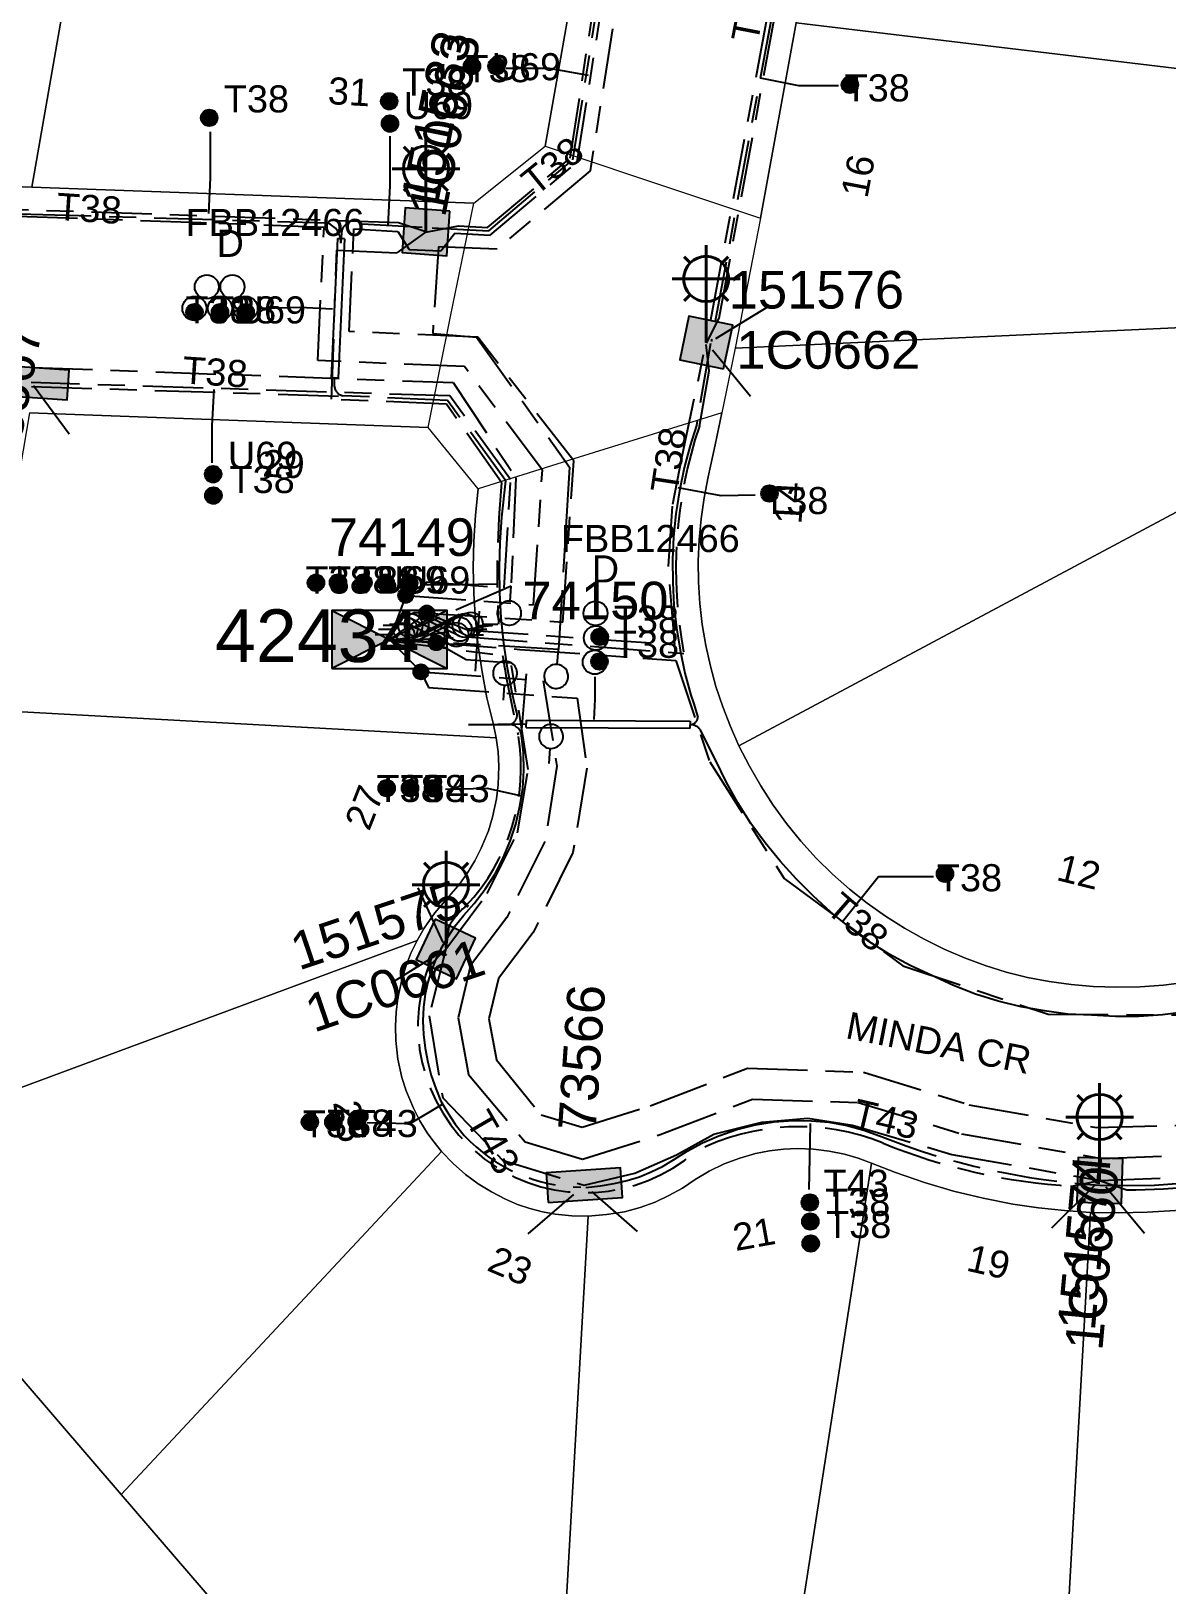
# Model space of a CAD drawing. Header units: metres. Extents: x 300268 to 302887, y 6172399 to 6173904.
# Drawn here: x 301274.1 to 301349.6, y 6173364.4 to 6173467.6 of the extents above; entities that cross this region are included whole.
import ezdxf
from ezdxf.enums import TextEntityAlignment as Align

# ---------------------------------------------------------------- set-up
doc = ezdxf.new("R2010")
doc.units = ezdxf.units.M
doc.linetypes.add('Cable Exist UG', pattern=[8.2, 4, -1.2, 1.8, -1.2])
doc.layers.get('0').update_dxf_attribs({"color": 6})
doc.layers.add('Cadastre Land Parcels_SP_EXT', color=9, linetype='Continuous', lineweight=5)
doc.layers.add('Cadastre Roads_SP_EXT', color=9, linetype='Continuous', lineweight=5)
for name, color, linetype in [('Duct_SP_EXT', 7, 'Continuous'), ('Equip_HV_EXT', 7, 'Continuous'), ('Equip_LV_EXT', 7, 'Continuous'), ('Equip_SP_SL_EXT', 7, 'Continuous'), ('Mains_HV_EXT', 7, 'Continuous'), ('Mains_LV_EXT', 7, 'Continuous'), ('Mains_SL_EXT', 7, 'Continuous'), ('Sub_SP_EXT', 7, 'Continuous'), ('SupportsUG_SP_LV_EXT', 7, 'Continuous'), ('SupportsUG_SP_LV_SL_EXT', 7, 'Continuous'), ('Trench_SP_EXT', 7, 'Continuous')]:
    doc.layers.add(name, color=color, linetype=linetype)
doc.styles.add('COLUMN_LABEL', font='arial.ttf')
doc.styles.add('iecARIAL', font='arial.ttf', dxfattribs={"height": 2})
doc.styles.add('POLE_LABEL', font='arial.ttf')
doc.styles.get("Standard").update_dxf_attribs({"font": 'arial.ttf'})
doc.styles.add('SWITCH_LABEL', font='arial.ttf', dxfattribs={"height": 2.5})

# ---------------------------------------------------------------- blocks, each defined once
blk = doc.blocks.new('SUB_PADMOUNT_EXT')
for points in [[(0, 0), (-3.84, 1.92), (-3.84, -1.92)], [(0, 0), (3.84, 1.92), (3.84, -1.92)]]:
    blk.add_hatch(color=256).paths.add_polyline_path(points)
for p, q in [((3.84, 1.92), (-3.84, -1.92)), ((-3.84, 1.92), (3.84, -1.92))]:
    blk.add_line(p, q)
blk.add_lwpolyline([(-3.84, -1.92), (3.84, -1.92), (3.84, 1.92), (-3.84, 1.92)], close=True)
for tag, height, flags, p in [('ASSET_NUM', 3.5, 8, (2, 2)), ('STREET_CODE', 0.2, 9, (1.5, 0)), ('CONSTRUCTED_VOLTAGE', 0.2, 9, (1.5, -0.2)), ('OPERATING_VOLTAGE', 0.2, 9, (1.5, -0.6)), ('ORIENTATION', 0.2, 9, (1.5, -0.8)), ('OWNED_BY', 0.2, 9, (1.5, -1)), ('NO_PHASES', 0.2, 9, (1.5, -0.4)), ('OPERATED_BY', 0.2, 9, (1.5, -1.2)), ('SECONDARY_VOLTAGE', 0.2, 9, (1.5, -1.6)), ('STATE', 0.2, 9, (1.5, -1.8)), ('MAINTAINED_BY', 0.2, 9, (1.5, -1.4)), ('PARENT', 0.2, 9, (1.5, -2)), ('SUBSTATION_TYPE', 0.2, 9, (1.5, -2.2)), ('STREETNAME', 0.2, 9, (1.5, -3)), ('SUBURB', 0.2, 9, (1.5, -3.2)), ('USAGE', 0.2, 9, (1.5, -2.4)), ('LEGEND', 0.2, 9, (1.5, -2.6)), ('LOCATION', 0.2, 9, (1.5, -2.8)), ('Z', 0.2, 1, (1.5, -3.6)), ('NOTES', 0.2, 9, (1.5, -3.4))]:
    blk.add_attdef(tag, text='', height=height, dxfattribs=dict(flags=flags)).set_placement(p, align=Align.MIDDLE_LEFT)
blk = doc.blocks.new('COLUMN_EXT')
blk.add_hatch(color=256).paths.add_polyline_path([(-1.49, 1.48), (-1.49, -1.49), (1.48, -1.49), (1.48, 1.48)])
blk.add_lwpolyline([(-1.49, -1.49), (1.48, -1.49), (1.48, 1.48), (-1.49, 1.48)], close=True)
for tag, height, style, flags, p in [('ASSET_NUM', 2.5, 'COLUMN_LABEL', 8, (2, 2)), ('STRUCTURE_PLANT_NUMBER', 0.2, 'POLE_LABEL', 9, (1.81, 0.03)), ('STREET_CODE', 0.2, 'COLUMN_LABEL', 9, (1.81, -0.2))]:
    blk.add_attdef(tag, text='', height=height, dxfattribs=dict(style=style, flags=flags)).set_placement(p, align=Align.MIDDLE_LEFT)
at = {"flags": 9}
for tag, p in [('COLUMN_TYPE', (1.81, -0.4)), ('OWNED_BY', (1.81, -0.6)), ('STATE', (1.81, -0.8)), ('USAGE', (1.81, -1)), ('STREETNAME', (1.81, -1.6)), ('SUBURB', (1.81, -1.8)), ('LEGEND', (1.81, -1.2)), ('LOCATION', (1.81, -1.4)), ('NOTES', (1.81, -2))]:
    blk.add_attdef(tag, text='', height=0.2, dxfattribs=at).set_placement(p, align=Align.MIDDLE_LEFT)
at = {"flags": 1}
blk.add_attdef('Z', (1.81, -2.35), '', height=0.2, dxfattribs=at)
blk = doc.blocks.new('PILLAR_EXT')
blk.add_hatch(color=256).paths.add_polyline_path([(-2.475, 0.99), (-2.475, -0.99), (2.475, -0.99), (2.475, 0.99)])
blk.add_lwpolyline([(-2.475, -0.99), (2.475, -0.99), (2.475, 0.99), (-2.475, 0.99)], close=True)
at = {"style": 'iecARIAL', "flags": 8}
blk.add_attdef('ASSET_NUM', (1.5, 3.5), '', height=2.5, dxfattribs=at)
for tag, p, flags in [('OWNED_BY', (0, -0.2), 9), ('STATE', (0, -0.4), 9), ('SUPPORT_TYPE', (0, -0.6), 9), ('USAGE', (0, -0.8), 9), ('LEGEND', (0, -1), 9), ('LOCATION', (0, -1.2), 9), ('STREETNAME', (0, -1.8), 9), ('SUBURB', (0, -2), 1), ('NOTES', (0, -1.4), 9), ('PARENT', (0, -1.6), 9)]:
    blk.add_attdef(tag, p, '', height=0.2, dxfattribs=dict(flags=flags))
blk = doc.blocks.new('DUCT_EXT')
blk.add_circle((0, 0.8), 0.8)
at = {"flags": 1}
blk.add_attdef('Z', (0, 0), '', height=0.2, dxfattribs=at)
at = {"flags": 9}
for tag, p in [('DUCT_CODE', (0, 0)), ('XSECT_TYPE', (0, -0.2)), ('STATE', (0, -0.6)), ('FB_REFERENCE', (0, -0.4)), ('NOTES', (0, -0.8))]:
    blk.add_attdef(tag, text='', height=0.2, dxfattribs=at).set_placement(p, align=Align.MIDDLE_LEFT)
blk = doc.blocks.new('SL_LANTERN_EXT')
at = {"lineweight": 40}
for p, q in [((0, 1.97), (0, 6.47)), ((-1.46, 5.68), (-1.06, 5.28)), ((1.46, 5.68), (1.06, 5.28)), ((-2.25, 4.22), (2.25, 4.22)), ((-1.46, 2.76), (-1.06, 3.16)), ((1.46, 2.76), (1.06, 3.16)), ((0, 0), (0, 2.72))]:
    blk.add_line(p, q, dxfattribs=at)
blk.add_circle((0, 4.22), 1.5, dxfattribs=at)
at = {"style": 'iecARIAL', "flags": 8}
blk.add_attdef('ASSET_NUM', (1.5, 1.5), '', height=2.5, dxfattribs=at)
for tag, p, height, flags in [('CONSTRUCTED_VOLTAGE', (0.98, -0.65), 0.2, 9), ('CONTROL_TYPE', (0.98, -0.85), 0.2, 9), ('LANTERN_PURPOSE', (0.98, -1.05), 0.2, 9), ('LNUMBER', (2.18, -3.25), 2.5, 8), ('OPERATING_VOLTAGE', (0.98, -1.65), 0.2, 9), ('ORIENTATION', (0.98, -1.85), 0.2, 9), ('OWNED_BY', (0.98, -2.05), 0.2, 9), ('STATE', (0.98, -2.25), 0.2, 9), ('LANTERN_TYPE', (0.98, -1.25), 0.2, 9), ('NO_PHASES', (0.98, -1.45), 0.2, 9), ('USAGE', (0.98, -2.45), 0.2, 9), ('CEXIST', (0.98, -2.65), 0.2, 9), ('CNEW', (0.98, -2.85), 0.2, 9), ('CNUMBER', (0.98, -3.05), 0.2, 9), ('CREMOVE', (0.98, -3.25), 0.2, 9), ('CREPLACE', (0.98, -3.45), 0.2, 9), ('LKINGHEIGHT', (0.98, -3.65), 0.2, 9), ('LBRACKET', (0.98, -3.85), 0.2, 9), ('LBRACKETVOCAB', (0.98, -4.05), 0.2, 9), ('LCATEGORY', (0.98, -4.25), 0.2, 9), ('LCHARGE1', (0.98, -4.45), 0.2, 9), ('LCHARGE1PERCENT', (0.98, -4.65), 0.2, 9), ('LCHARGE2', (0.98, -4.85), 0.2, 9), ('LCHARGE2PERCENT', (0.98, -5.05), 0.2, 9), ('LCHARGE3', (0.98, -5.25), 0.2, 9), ('LCHARGE3PERCENT', (0.98, -5.45), 0.2, 9), ('LEXIST', (0.98, -5.65), 0.2, 9), ('LLAMP', (0.98, -5.85), 0.2, 9), ('LLAMPVOCAB', (0.98, -6.05), 0.2, 9), ('LMAST', (0.98, -6.25), 0.2, 9), ('LMASTVOCAB', (0.98, -6.45), 0.2, 9), ('LNEW', (0.98, -6.65), 0.2, 9), ('LANTNUMBER', (0.98, -6.85), 0.2, 9), ('LOUTREACH', (0.98, -7.25), 0.2, 9), ('LOUTREACHVOCAB', (0.98, -7.45), 0.2, 9), ('LRATECODE', (0.98, -7.65), 0.2, 9), ('LREMOVE', (0.98, -7.85), 0.2, 9), ('LREPLACE', (0.98, -8.05), 0.2, 9), ('LTYPE', (0.98, -8.25), 0.2, 9), ('LTYPEVOCAB', (0.98, -8.45), 0.2, 9), ('STREETNAME', (0.98, -9.25), 0.2, 9), ('SUBURB', (0.98, -9.45), 0.2, 1), ('LEGEND', (0.98, -8.65), 0.2, 9), ('LOCATION', (0.98, -8.85), 0.2, 9), ('NOTES', (0.98, -9.05), 0.2, 9)]:
    blk.add_attdef(tag, p, '', height=height, dxfattribs=dict(flags=flags))
blk = doc.blocks.new('LV_UG_DFUSE_CLOSED_EXT')
for points in [[(1, 0), (0, 0)], [(5.04, 0.73), (2.16, -0.72)], [(5.05, -0.71), (2.16, 0.72)], [(6.2, 0.01), (7.2, 0.01)]]:
    blk.add_lwpolyline(points)
for centre in [(1.8, 0), (5.4, 0.01)]:
    blk.add_circle(centre, 0.8)
at = {"flags": 9}
for tag, p in [('ACTUAL_STATUS', (0, 0)), ('CONSTRUCTED_VOLTAGE', (0, -0.2)), ('OPERATING_VOLTAGE', (0, -0.6)), ('ORIENTATION', (0, -0.8)), ('STATE', (0, -1)), ('NO_PHASES', (0, -0.4)), ('SWITCH_TYPE', (0, -1.2)), ('USAGE', (0, -1.4)), ('NOTES', (0, -1.6))]:
    blk.add_attdef(tag, text='', height=0.2, dxfattribs=at).set_placement(p, align=Align.MIDDLE_LEFT)
at = {"flags": 1}
blk.add_attdef('Z', (0, 0), '', height=0.2, dxfattribs=at)
blk = doc.blocks.new('SWG_HOLEC_SU_EXT')
blk.add_line((1.8, -2), (5.8, -2))
for points in [[(1, 0), (0, 0)], [(6.6, 0), (7.6, 0)]]:
    blk.add_lwpolyline(points)
for points in [[(1.8, -0.8, 1), (1.8, 0.8, 1)], [(5.8, -0.8, 1), (5.8, 0.8, 1)]]:
    blk.add_lwpolyline(points, format="xyb", close=True)
at = {"style": 'SWITCH_LABEL', "flags": 8}
blk.add_attdef('ASSET_NUM', text='', height=2.5, rotation=179.9544, dxfattribs=at).set_placement((-2.4, 0), align=Align.MIDDLE_LEFT)
at = {"flags": 1}
blk.add_attdef('Z', (0, 0), '', height=0.2, dxfattribs=at)
at = {"flags": 9}
for tag, p in [('ACTUAL_STATUS', (0, -0.4)), ('CONSTRUCTED_VOLTAGE', (0, -0.6)), ('OPERATING_VOLTAGE', (0, -1)), ('NO_PHASES', (0, -0.8)), ('ORIENTATION', (0, -1.2)), ('OWNED_BY', (0, -1.4)), ('STATE', (0, -1.8)), ('SWITCH_TYPE', (0, -2)), ('PARENT', (0, -1.6)), ('STREETNAME', (0, -2.6)), ('SUBURB', (0, -2.8)), ('USAGE', (0, -2.2)), ('LOCATION', (0, -2.4)), ('NOTES', (0, -3))]:
    blk.add_attdef(tag, text='', height=0.2, dxfattribs=at).set_placement(p, align=Align.MIDDLE_LEFT)
at = {"style": 'SWITCH_LABEL', "flags": 9}
blk.add_attdef('STREET_CODE', text='', height=0.2, dxfattribs=at).set_placement((0, -0.2), align=Align.MIDDLE_LEFT)
blk = doc.blocks.new('CABLE_LARGE_EXT')
h = blk.add_hatch(color=256)
edge = h.paths.add_edge_path()
edge.add_arc((0, 0.55), 0.55, 0, 360)
blk.add_circle((0, 0.55), 0.55)
at = {"flags": 1}
blk.add_attdef('Z', (0, 0), '', height=0.2, dxfattribs=at)
at = {"flags": 9}
for tag, p in [('COND_CODE', (0, 0)), ('STATE', (0, -0.4)), ('XSECT_SIZE', (0, -0.6)), ('FB_REFERENCE', (0, -0.2)), ('NOTES', (0, -0.8))]:
    blk.add_attdef(tag, text='', height=0.2, dxfattribs=at).set_placement(p, align=Align.MIDDLE_LEFT)
blk = doc.blocks.new('CONNECTOR_NODE_EXT')
h = blk.add_hatch(color=256)
edge = h.paths.add_edge_path()
edge.add_arc((0, 0), 0.5, 0, 360)
blk.add_circle((0, 0), 0.5)
at = {"flags": 1}
blk.add_attdef('Z', (0, 0), '', height=0.2, dxfattribs=at)
at = {"flags": 9}
for tag, p in [('CONNECTOR_TYPE', (0, 0)), ('CONSTRUCTED_VOLTAGE', (0, -0.2)), ('OPERATING_VOLTAGE', (0, -0.6)), ('ORIENTATION', (0, -0.8)), ('SUBTYPE', (0, -1)), ('NO_PHASES', (0, -0.4)), ('USAGE', (0, -1.2)), ('NOTES', (0, -1.4))]:
    blk.add_attdef(tag, text='', height=0.2, dxfattribs=at).set_placement(p, align=Align.MIDDLE_LEFT)

msp = doc.modelspace()

# ---------------------------------------------------------------- linework, layer by layer
at = {"layer": 'Cadastre Land Parcels_SP_EXT', "linetype": 'Continuous'}
for points in [[(301277.66, 6173477.18), (301279.49, 6173487.63), (301255.17, 6173488.51), (301259.18, 6173457.81), (301274.17, 6173457.27), (301277.66, 6173477.18)], [(301359.63, 6173480.06), (301360.09, 6173482.01), (301328.11, 6173488.02), (301324.96, 6173468.19), (301355.98, 6173464.48), (301359.63, 6173480.06)], [(301308.28, 6173460), (301311.06, 6173475.75), (301277.66, 6173477.18), (301274.17, 6173457.27), (301303.54, 6173456.21), (301308.28, 6173460)], [(301352.99, 6173448.07), (301353.31, 6173450.24), (301354.5, 6173458.15), (301355.98, 6173464.48), (301324.96, 6173468.19), (301322.6, 6173455.21), (301320.9, 6173446.57), (301352.99, 6173448.07)], [(301351.21, 6173436.21), (301352.99, 6173448.07), (301320.9, 6173446.57), (301320.02, 6173442.29), (301319.57, 6173440.16), (301319.11, 6173438.02), (301318.85, 6173436.64), (301318.65, 6173435.24), (301318.52, 6173433.84), (301318.46, 6173432.43), (301318.47, 6173431.02), (301318.56, 6173429.62), (301318.72, 6173428.22), (301318.96, 6173426.83), (301319.26, 6173425.45), (301319.63, 6173424.09), (301320.08, 6173422.75), (301320.59, 6173421.44), (301321.16, 6173420.16), (301351.21, 6173436.21)], [(301304.82, 6173421.65), (301304.41, 6173423.35), (301304.09, 6173425.06), (301303.83, 6173426.79), (301303.65, 6173428.52), (301303.54, 6173430.26), (301303.5, 6173432.01), (301303.54, 6173433.75), (301303.66, 6173435.49), (301303.84, 6173437.23), (301300.51, 6173441.31), (301274.02, 6173442.27), (301270.65, 6173422.56), (301305.03, 6173420.68), (301304.82, 6173421.65)], [(301299.77, 6173407.22), (301300.24, 6173408.03), (301300.95, 6173409.06), (301301.77, 6173410.01), (301302.58, 6173410.96), (301303.13, 6173411.72), (301303.62, 6173412.52), (301304.04, 6173413.35), (301304.51, 6173414.51), (301304.79, 6173415.41), (301305.05, 6173416.63), (301305.16, 6173417.56), (301305.2, 6173418.81), (301305.15, 6173419.75), (301305.03, 6173420.68), (301270.65, 6173422.56), (301267.72, 6173405.41), (301265.88, 6173394.65), (301299.77, 6173407.22)], [(301301.4, 6173393.2), (301300.81, 6173393.93), (301300.45, 6173394.44), (301299.96, 6173395.24), (301299.53, 6173396.07), (301299.05, 6173397.22), (301298.77, 6173398.12), (301298.5, 6173399.34), (301298.36, 6173400.58), (301298.33, 6173401.52), (301298.38, 6173402.45), (301298.49, 6173403.38), (301298.75, 6173404.6), (301299.02, 6173405.5), (301299.36, 6173406.37), (301299.77, 6173407.22), (301265.88, 6173394.65), (301264.78, 6173388.24), (301280.11, 6173370.42), (301301.4, 6173393.2)], [(301308.99, 6173351.04), (301311.15, 6173388.91), (301310.05, 6173388.93), (301308.95, 6173389.04), (301308.1, 6173389.19), (301307.26, 6173389.41), (301306.44, 6173389.68), (301305.65, 6173390.03), (301304.72, 6173390.51), (301303.83, 6173391.06), (301302.98, 6173391.67), (301302.16, 6173392.4), (301301.4, 6173393.2), (301280.11, 6173370.42), (301298.1, 6173349.5), (301308.99, 6173351.04)], [(301323.85, 6173353.15), (301329.96, 6173392.43), (301329.08, 6173392.76), (301328.17, 6173393.02), (301327.15, 6173393.23), (301326.11, 6173393.36), (301325.06, 6173393.4), (301324.12, 6173393.36), (301323.19, 6173393.25), (301322.26, 6173393.06), (301321.21, 6173392.76), (301320.18, 6173392.37), (301319.19, 6173391.89), (301318.25, 6173391.33), (301317.4, 6173390.76), (301316.51, 6173390.27), (301315.59, 6173389.84), (301314.59, 6173389.48), (301313.56, 6173389.2), (301312.36, 6173389.01), (301311.15, 6173388.91), (301308.99, 6173351.04), (301323.85, 6173353.15)], [(301342.66, 6173355.81), (301344.52, 6173389.15), (301342.79, 6173389.27), (301341.07, 6173389.45), (301339.36, 6173389.71), (301337.38, 6173390.1), (301335.42, 6173390.57), (301333.48, 6173391.14), (301331.57, 6173391.8), (301329.96, 6173392.43), (301323.85, 6173353.15), (301342.66, 6173355.81)], [(301359.76, 6173390.92), (301355.73, 6173390.12), (301353.89, 6173389.77), (301352.03, 6173389.49), (301350.16, 6173389.29), (301348.28, 6173389.17), (301346.4, 6173389.13), (301344.52, 6173389.15), (301342.66, 6173355.81), (301364.29, 6173358.87), (301359.76, 6173390.92)], [(301298.1, 6173349.5), (301280.11, 6173370.42), (301264.78, 6173388.24), (301254.41, 6173386.52), (301259.89, 6173374.25), (301272.78, 6173345.48), (301298.1, 6173349.5)]]:
    msp.add_lwpolyline(points, close=True, dxfattribs=at)
msp.add_lwpolyline([(301351.21, 6173436.21), (301321.16, 6173420.16), (301321.86, 6173418.81), (301322.61, 6173417.49), (301323.43, 6173416.22), (301324.32, 6173414.99), (301325.28, 6173413.82), (301326.3, 6173412.7), (301327.37, 6173411.63), (301328.51, 6173410.63), (301329.67, 6173409.7), (301330.89, 6173408.83), (301332.15, 6173408.03), (301333.46, 6173407.31), (301334.8, 6173406.65), (301336.14, 6173406.07), (301337.52, 6173405.56), (301338.92, 6173405.12), (301340.34, 6173404.77), (301341.78, 6173404.49), (301343.24, 6173404.29), (301344.7, 6173404.16), (301346.25, 6173404.11), (301347.81, 6173404.15), (301347.81, 6173404.15), (301349.36, 6173404.26), (301350.75, 6173404.44)], dxfattribs=at)
at = {"layer": 'Cadastre Roads_SP_EXT', "linetype": 'Continuous'}
msp.add_lwpolyline([(301324.96, 6173468.19), (301328.11, 6173488.02), (301330.78, 6173505.83), (301332.37, 6173516.43), (301334.79, 6173532.53), (301328.24, 6173530.77), (301319.02, 6173528.3), (301317.16, 6173515.93), (301316.35, 6173510.5), (301313.68, 6173492.7), (301312.71, 6173486.2), (301311.06, 6173475.75), (301308.28, 6173460), (301314.28, 6173457.99), (301322.6, 6173455.21), (301324.96, 6173468.19)], close=True, dxfattribs=at)
for points in [[(301274.02, 6173442.27), (301300.51, 6173441.31), (301302, 6173448.68), (301302, 6173448.68), (301303.54, 6173456.21), (301274.17, 6173457.27), (301259.18, 6173457.81)], [(301350.75, 6173404.44), (301349.36, 6173404.26), (301347.81, 6173404.15), (301346.25, 6173404.11), (301344.7, 6173404.16), (301344.7, 6173404.16), (301343.24, 6173404.29), (301341.78, 6173404.49), (301340.34, 6173404.77), (301338.92, 6173405.12), (301337.52, 6173405.56), (301336.14, 6173406.07), (301334.8, 6173406.65), (301333.46, 6173407.31), (301332.15, 6173408.03), (301330.89, 6173408.83), (301329.67, 6173409.7), (301328.51, 6173410.63), (301327.37, 6173411.63), (301326.3, 6173412.7), (301325.28, 6173413.82), (301324.32, 6173414.99), (301323.43, 6173416.22), (301322.61, 6173417.49), (301321.86, 6173418.81), (301321.16, 6173420.16), (301320.59, 6173421.44), (301320.08, 6173422.75), (301319.63, 6173424.09), (301319.26, 6173425.45), (301318.96, 6173426.83), (301318.72, 6173428.22), (301318.56, 6173429.62), (301318.47, 6173431.02), (301318.46, 6173432.43), (301318.52, 6173433.84), (301318.65, 6173435.24), (301318.85, 6173436.64), (301319.11, 6173438.02), (301319.57, 6173440.16), (301320.02, 6173442.29), (301310.55, 6173439.33), (301303.84, 6173437.23), (301303.66, 6173435.49), (301303.54, 6173433.75), (301303.5, 6173432.01), (301303.54, 6173430.26), (301303.65, 6173428.52), (301303.83, 6173426.79), (301304.09, 6173425.06), (301304.41, 6173423.35), (301304.82, 6173421.65), (301305.03, 6173420.68), (301305.15, 6173419.75), (301305.2, 6173418.81), (301305.16, 6173417.56), (301305.05, 6173416.63), (301304.79, 6173415.41), (301304.51, 6173414.51), (301304.04, 6173413.35), (301303.62, 6173412.52), (301303.13, 6173411.72), (301302.58, 6173410.96), (301301.77, 6173410.01), (301300.95, 6173409.06), (301300.24, 6173408.03), (301299.77, 6173407.22), (301299.36, 6173406.37), (301299.02, 6173405.5), (301298.75, 6173404.6), (301298.49, 6173403.38), (301298.38, 6173402.45), (301298.33, 6173401.52), (301298.36, 6173400.58), (301298.5, 6173399.34), (301298.77, 6173398.12), (301299.05, 6173397.22), (301299.53, 6173396.07), (301299.96, 6173395.24), (301300.45, 6173394.44), (301300.81, 6173393.93), (301301.4, 6173393.2), (301302.16, 6173392.4), (301302.98, 6173391.67), (301303.83, 6173391.06), (301304.72, 6173390.51), (301305.65, 6173390.03), (301306.44, 6173389.68), (301307.26, 6173389.41), (301308.1, 6173389.19), (301308.95, 6173389.04), (301310.05, 6173388.93), (301311.15, 6173388.91), (301312.36, 6173389.01), (301313.56, 6173389.2), (301314.59, 6173389.48), (301315.59, 6173389.84), (301316.51, 6173390.27), (301317.4, 6173390.76), (301318.25, 6173391.33), (301319.19, 6173391.89), (301320.18, 6173392.37), (301321.21, 6173392.76), (301322.26, 6173393.06), (301323.19, 6173393.25), (301324.12, 6173393.36), (301325.06, 6173393.4), (301326.11, 6173393.36), (301327.15, 6173393.23), (301328.17, 6173393.02), (301329.08, 6173392.76), (301329.96, 6173392.43), (301331.57, 6173391.8), (301333.48, 6173391.14), (301335.42, 6173390.57), (301337.38, 6173390.1), (301339.36, 6173389.71), (301341.07, 6173389.45), (301342.79, 6173389.27), (301344.52, 6173389.15), (301346.4, 6173389.13), (301348.28, 6173389.17), (301350.16, 6173389.29)]]:
    msp.add_lwpolyline(points, dxfattribs=at)
at = {"layer": 'Duct_SP_EXT'}
for p, q in [((301294.48, 6173453.87), (301294.06, 6173444.61)), ((301294.48, 6173453.87), (301294.72, 6173453.86)), ((301294.96, 6173453.85), (301294.54, 6173444.59)), ((301294.96, 6173453.85), (301294.72, 6173453.86)), ((301294.06, 6173444.61), (301294.3, 6173444.6)), ((301294.54, 6173444.59), (301294.3, 6173444.6)), ((301307.01, 6173421.85), (301307.01, 6173421.61)), ((301307.01, 6173421.85), (301317.92, 6173421.8)), ((301307.01, 6173421.37), (301307.01, 6173421.61)), ((301307.01, 6173421.37), (301317.91, 6173421.32)), ((301317.91, 6173421.32), (301317.92, 6173421.56)), ((301317.92, 6173421.8), (301317.92, 6173421.56))]:
    msp.add_line(p, q, dxfattribs=at)
for points in [[(301305.69, 6173465.18), (301308.54, 6173465.18), (301311.14, 6173464.72)], [(301327.78, 6173464.01), (301325.14, 6173464.01), (301322.58, 6173464.52)], [(301286.02, 6173460.95), (301286.02, 6173457.9), (301285.92, 6173455.53)], [(301297.97, 6173460.66), (301297.97, 6173457.37), (301297.83, 6173454.72)], [(301289.53, 6173449.24), (301291.99, 6173449.31), (301294.16, 6173449.18)], [(301286.16, 6173438.95), (301286.16, 6173441.41), (301286.28, 6173443.83)], [(301322.23, 6173436.81), (301319.98, 6173436.76), (301317.12, 6173437.3)], [(301300.14, 6173430.87), (301302.64, 6173430.87), (301305.08, 6173430.91)], [(301311.58, 6173424.73), (301311.59, 6173423.24), (301311.52, 6173421.91)], [(301301.66, 6173417.28), (301304.43, 6173417.35), (301306.72, 6173416.83)], [(301334.08, 6173411.46), (301330.44, 6173411.45), (301328.05, 6173408.47)], [(301296.43, 6173395.12), (301299.32, 6173395.07), (301301.47, 6173396.35)], [(301325.82, 6173390.67), (301325.9, 6173393.85), (301325.92, 6173395.06)]]:
    msp.add_lwpolyline(points, dxfattribs=at)
at = {"layer": 'Mains_HV_EXT', "linetype": 'Cable Exist UG'}
for points in [[(301333.68, 6173606.7), (301324.87, 6173547.96), (301317.85, 6173500.19), (301311.27, 6173458.37), (301305.09, 6173453.16), (301301.19, 6173453.3), (301300.81, 6173447.56), (301303.72, 6173447.31), (301309.91, 6173438.68), (301309.17, 6173426.56)], [(301237.09, 6173430.59), (301238.75, 6173435.15), (301240.2, 6173437.67), (301242.06, 6173439.96), (301244.99, 6173442.5), (301249.26, 6173444.72), (301253.53, 6173445.77), (301260.69, 6173445.8), (301274.21, 6173445.3), (301302.18, 6173444.29), (301306.33, 6173437.97), (301306.02, 6173430.77)], [(301306.02, 6173430.77), (301297.94, 6173427.22)], [(301309.17, 6173426.56), (301297.94, 6173427.22)]]:
    msp.add_lwpolyline(points, dxfattribs=at)
at = {"layer": 'Mains_LV_EXT', "linetype": 'Cable Exist UG'}
for points in [[(301326.14, 6173488.31), (301323.01, 6173468.5), (301318.98, 6173446.96)], [(301300.42, 6173428.98), (301309.45, 6173428.38), (301310.19, 6173439.08), (301303.81, 6173447.31), (301295.26, 6173447.68), (301295.58, 6173454.51), (301298.49, 6173454.32), (301299.25, 6173453.14), (301301.35, 6173453.04), (301302.27, 6173454.22), (301304.63, 6173454.08), (301310.41, 6173458.95), (301313.01, 6173475.48)], [(301299.02, 6173430.15), (301307.51, 6173429.52), (301308.1, 6173438.48), (301302.92, 6173445.35), (301293.17, 6173445.76), (301293.59, 6173454.6), (301259.35, 6173455.83)], [(301300.42, 6173428.98), (301303.16, 6173427.85), (301316.9, 6173426.88), (301316.47, 6173432.09), (301316.76, 6173436.22), (301317.37, 6173439.3), (301318.98, 6173446.96)], [(301299.02, 6173430.15), (301300.47, 6173431.04), (301305.56, 6173430.66), (301305.99, 6173437.86), (301301.94, 6173443.4), (301274.12, 6173444.29)], [(301299.02, 6173430.15), (301297.94, 6173427.22)], [(301300.42, 6173428.98), (301297.94, 6173427.22)], [(301300.03, 6173425.07), (301297.94, 6173427.22)], [(301297.94, 6173427.22), (301301.05, 6173427)], [(301301.05, 6173427), (301306.59, 6173426.56), (301316.97, 6173425.83), (301319.22, 6173419.08), (301324.16, 6173411.35), (301332.05, 6173405.53), (301341.7, 6173402.33), (301351.26, 6173402.27), (301362.94, 6173404.87)], [(301301.68, 6173406.65), (301304.43, 6173410.34), (301306.44, 6173414.37), (301307.16, 6173418.58), (301306.02, 6173425.64), (301303.03, 6173425.86), (301301.05, 6173427)], [(301300.03, 6173425.07), (301308.16, 6173424.47), (301309.06, 6173418.8), (301308.27, 6173413.79), (301305.73, 6173408.75), (301303.33, 6173405.56), (301302.5, 6173402.08), (301303.19, 6173398.31), (301306.95, 6173393.84), (301310.77, 6173392.68), (301315.92, 6173394.32), (301322.05, 6173396.68), (301329.08, 6173396.46), (301335.95, 6173394.37), (301345.24, 6173392.74), (301351.2, 6173392.96), (301368.93, 6173396.34), (301395.58, 6173402.48), (301414.38, 6173406.2), (301438.03, 6173410.59)], [(301300.03, 6173425.07), (301300.54, 6173424.03), (301310.42, 6173423.32), (301311.06, 6173418.68), (301310.13, 6173413.06), (301307.48, 6173407.75), (301305.19, 6173404.7), (301304.55, 6173402.01), (301305.06, 6173399.28), (301308.02, 6173395.64), (301310.74, 6173394.81), (301315.26, 6173396.24), (301321.72, 6173398.73), (301329.43, 6173398.48), (301336.44, 6173396.31), (301344.92, 6173394.79), (301350.97, 6173394.96), (301364.86, 6173397.56), (301363.32, 6173403.01), (301395.04, 6173409.39), (301414.63, 6173413.32), (301450.2, 6173419.57)], [(301301.68, 6173406.65), (301300.57, 6173402.22), (301301.48, 6173396.76), (301305.45, 6173392.63), (301310.88, 6173390.96)], [(301345.14, 6173391.28), (301351.65, 6173391.53), (301364.04, 6173393.93), (301378.51, 6173396.74)], [(301310.88, 6173390.96), (301314.24, 6173391.76), (301317, 6173392.97), (301319.48, 6173394.36), (301322.67, 6173395.16), (301325.73, 6173395.41), (301328.7, 6173394.95), (301335.31, 6173393), (301345.14, 6173391.28)]]:
    msp.add_lwpolyline(points, dxfattribs=at)
at = {"layer": 'Mains_SL_EXT', "linetype": 'Cable Exist UG'}
for points in [[(301319.01, 6173446.92), (301319.84, 6173448.57), (301323.5, 6173468.42), (301327.15, 6173491.89), (301326.9, 6173493.52)], [(301300.36, 6173454.28), (301302.53, 6173454.7), (301302.53, 6173454.7), (301304.46, 6173454.59), (301309.95, 6173459.21), (301312.2, 6173473.83), (301313.01, 6173475.48)]]:
    msp.add_lwpolyline(points, dxfattribs=at)
for points in [[(301300.36, 6173454.3), (301298.53, 6173454.91), (301256.56, 6173456.35), (301256.56, 6173456.35, 0.208818), (301235.27, 6173447.95), (301235.27, 6173447.95), (301234.39, 6173446.37)], [(301297.87, 6173427.16), (301305.18, 6173428.23), (301305.18, 6173428.23, -0.036481), (301305.39, 6173437.66), (301305.39, 6173437.66), (301301.72, 6173442.85), (301294.09, 6173443.18), (301294.44, 6173453.08), (301294.44, 6173453.08), (301298.44, 6173452.91), (301300.36, 6173454.28)], [(301298.17, 6173427.12), (301303.1, 6173427.4), (301317.5, 6173426.3), (301317.5, 6173426.3, -0.129369), (301318.53, 6173441.4), (301318.53, 6173441.4), (301319.19, 6173445.08), (301318.99, 6173446.81)], [(301297.87, 6173427.16), (301305.45, 6173426.15), (301305.45, 6173426.15, 0.015815), (301306.49, 6173420.89), (301306.49, 6173420.89, -0.234661), (301303.02, 6173409.52), (301303.02, 6173409.52, 0.073559), (301301.88, 6173408.16), (301301.88, 6173408.16), (301301.68, 6173406.65)], [(301301.68, 6173406.65), (301300.51, 6173405.44), (301300.51, 6173405.44, 0.776149), (301318.28, 6173393.2), (301318.28, 6173393.2, -0.217593), (301330.75, 6173393.75), (301330.75, 6173393.75, 0.08281), (301343.28, 6173390.9), (301343.28, 6173390.9), (301345.14, 6173391.28)], [(301345.12, 6173391.27), (301346.93, 6173390.65), (301346.93, 6173390.65, 0.055515), (301356.61, 6173391.76), (301356.61, 6173391.76), (301410.59, 6173402.72), (301412.3, 6173403.55)]]:
    msp.add_lwpolyline(points, format="xyb", dxfattribs=at)
at = {"layer": 'Trench_SP_EXT', "linetype": 'Cable Exist UG'}
for points in [[(301326.44, 6173488.25), (301323.3, 6173468.42), (301319.32, 6173447.02)], [(301300.78, 6173454.57), (301304.53, 6173454.38), (301310.13, 6173459.1), (301312.72, 6173475.53)], [(301323.02, 6173449.27), (301319.32, 6173447.02)], [(301321.93, 6173443.36), (301318.98, 6173446.96)], [(301276.66, 6173440.87), (301274.12, 6173444.29)], [(301274.16, 6173444.03), (301295.05, 6173443.38)], [(301307.06, 6173421.6), (301303.19, 6173421.55)], [(301299.83, 6173410.72), (301301.68, 6173406.65)], [(301298.07, 6173404.41), (301301.68, 6173406.65)], [(301345.14, 6173390.97), (301346.97, 6173390.94), (301348.76, 6173390.97), (301350.54, 6173391.09), (301352.32, 6173391.27), (301354.09, 6173391.53), (301355.87, 6173391.87), (301359.84, 6173392.65), (301378.7, 6173396.59)], [(301341.95, 6173388.13), (301345.12, 6173391.27)], [(301348.1, 6173387.76), (301345.14, 6173391.28)], [(301307.16, 6173387.73), (301310.88, 6173390.96)], [(301314.41, 6173387.88), (301310.88, 6173390.96)]]:
    msp.add_lwpolyline(points, dxfattribs=at)
for points in [[(301259.34, 6173456.03), (301274.11, 6173455.48), (301293.8, 6173454.9), (301293.8, 6173454.9, -0.328454), (301294.71, 6173453.55)], [(301300.11, 6173454.6), (301295.27, 6173454.85), (301295.27, 6173454.85, 0.396634), (301294.76, 6173454.25), (301294.76, 6173454.25), (301294.71, 6173453.58)], [(301319.27, 6173446.88), (301318.33, 6173441.43), (301317.92, 6173440.12), (301317.52, 6173438.62), (301317.21, 6173437.09), (301316.97, 6173435.57), (301316.82, 6173434.05), (301316.75, 6173432.53), (301316.76, 6173431.01), (301316.84, 6173429.5), (301317.01, 6173427.99), (301317.26, 6173426.5), (301317.57, 6173424.99), (301317.97, 6173423.53), (301318.14, 6173423.01), (301318.43, 6173422.05), (301318.43, 6173422.05, -0.366756), (301317.93, 6173421.56)], [(301303.19, 6173421.55), (301305.92, 6173421.57), (301305.92, 6173421.57, 0.424634), (301306.4, 6173422.36), (301306.4, 6173422.36), (301306.27, 6173422.87), (301306.27, 6173422.87), (301306.09, 6173423.67), (301305.77, 6173425.32), (301305.53, 6173426.98), (301305.37, 6173428.65), (301305.26, 6173430.32), (301305.24, 6173432), (301305.29, 6173433.67), (301305.4, 6173435.35), (301305.67, 6173437.76), (301301.8, 6173443.09), (301294.84, 6173443.42), (301294.84, 6173443.42, -0.344309), (301294.28, 6173444.04), (301294.28, 6173444.04), (301294.29, 6173444.59)], [(301301.37, 6173406.69), (301301.81, 6173407.44), (301302.31, 6173408.19), (301302.88, 6173408.9), (301303.57, 6173409.67), (301304.3, 6173410.63), (301304.95, 6173411.65), (301305.5, 6173412.71), (301305.96, 6173413.82), (301306.34, 6173414.96), (301306.61, 6173416.14), (301306.79, 6173417.32), (301306.87, 6173418.51), (301306.84, 6173419.7), (301306.72, 6173420.83), (301306.72, 6173420.83, 0.370469), (301305.92, 6173421.57), (301305.92, 6173421.57), (301303.26, 6173421.56)], [(301350.87, 6173402.48), (301349.31, 6173402.28), (301347.74, 6173402.18), (301346.17, 6173402.18), (301344.59, 6173402.26), (301343.02, 6173402.32), (301341.46, 6173402.55), (301339.91, 6173402.81), (301338.38, 6173403.18), (301336.88, 6173403.66), (301335.42, 6173404.23), (301333.97, 6173404.89), (301332.53, 6173405.55), (301331.14, 6173406.31), (301329.8, 6173407.16), (301328.51, 6173408.1), (301327.27, 6173409.1), (301326.09, 6173410.18), (301324.97, 6173411.32), (301323.9, 6173412.48), (301322.89, 6173413.71), (301321.95, 6173415), (301321.09, 6173416.36), (301320.31, 6173417.77), (301319.62, 6173419.17), (301318.65, 6173421.11), (301318.65, 6173421.11, 0.296825), (301317.92, 6173421.56)], [(301301.4, 6173406.76), (301301.02, 6173405.98), (301300.72, 6173405.24), (301300.49, 6173404.46), (301300.32, 6173403.65), (301300.2, 6173402.79), (301300.16, 6173401.89), (301300.2, 6173400.98), (301300.3, 6173400.06), (301300.48, 6173399.14), (301300.71, 6173398.25), (301301.01, 6173397.38), (301301.35, 6173396.54), (301301.81, 6173395.77), (301302.31, 6173395.02), (301302.91, 6173394.27), (301302.91, 6173394.27, 0.206543), (301310.66, 6173390.83)], [(301310.98, 6173390.81), (301311.97, 6173390.92), (301312.86, 6173391.07), (301313.74, 6173391.27), (301314.55, 6173391.52), (301315.33, 6173391.84), (301316.07, 6173392.21), (301316.82, 6173392.65), (301317.71, 6173393.23), (301318.73, 6173393.78), (301319.82, 6173394.25), (301321.01, 6173394.66), (301322.25, 6173394.97), (301323.49, 6173395.17), (301324.75, 6173395.26), (301325.99, 6173395.24), (301327.14, 6173395.15), (301328.32, 6173394.92), (301329.46, 6173394.62), (301330.5, 6173394.25), (301330.5, 6173394.25, 0.081245), (301345.14, 6173390.97)]]:
    msp.add_lwpolyline(points, format="xyb", dxfattribs=at)

# ---------------------------------------------------------------- block references
at = {"layer": 'Duct_SP_EXT'}
for name, p in [('CABLE_LARGE_EXT', (301303.42, 6173464.77)), ('CABLE_LARGE_EXT', (301305.05, 6173464.76)), ('CABLE_LARGE_EXT', (301328.53, 6173463.53)), ('CABLE_LARGE_EXT', (301297.92, 6173462.43)), ('CABLE_LARGE_EXT', (301285.96, 6173461.33)), ('CABLE_LARGE_EXT', (301297.97, 6173460.95)), ('DUCT_EXT', (301285.8, 6173449.85)), ('DUCT_EXT', (301287.5, 6173449.85)), ('DUCT_EXT', (301284.98, 6173448.42)), ('DUCT_EXT', (301286.68, 6173448.42)), ('DUCT_EXT', (301288.38, 6173448.42)), ('CABLE_LARGE_EXT', (301284.98, 6173448.42)), ('CABLE_LARGE_EXT', (301286.68, 6173448.42)), ('CABLE_LARGE_EXT', (301288.38, 6173448.42)), ('CABLE_LARGE_EXT', (301286.22, 6173437.65)), ('CABLE_LARGE_EXT', (301286.24, 6173436.23)), ('CABLE_LARGE_EXT', (301323.19, 6173436.37)), ('CABLE_LARGE_EXT', (301293.05, 6173430.44)), ('CABLE_LARGE_EXT', (301294.52, 6173430.46)), ('CABLE_LARGE_EXT', (301296.21, 6173430.45)), ('CABLE_LARGE_EXT', (301297.68, 6173430.44)), ('CABLE_LARGE_EXT', (301299.25, 6173430.44)), ('DUCT_EXT', (301311.63, 6173428.16)), ('DUCT_EXT', (301311.65, 6173426.52)), ('CABLE_LARGE_EXT', (301311.91, 6173426.85)), ('DUCT_EXT', (301311.58, 6173424.91)), ('CABLE_LARGE_EXT', (301311.89, 6173425.21)), ('CABLE_LARGE_EXT', (301297.75, 6173416.79)), ('CABLE_LARGE_EXT', (301299.3, 6173416.79)), ('CABLE_LARGE_EXT', (301300.83, 6173416.78)), ('CABLE_LARGE_EXT', (301334.85, 6173411.1)), ('CABLE_LARGE_EXT', (301292.65, 6173394.61)), ('CABLE_LARGE_EXT', (301294.21, 6173394.6)), ('CABLE_LARGE_EXT', (301295.76, 6173394.66)), ('CABLE_LARGE_EXT', (301325.87, 6173389.26)), ('CABLE_LARGE_EXT', (301325.9, 6173388)), ('CABLE_LARGE_EXT', (301325.93, 6173386.54))]:
    msp.add_blockref(name, p, dxfattribs=at)
at = {"layer": 'Equip_HV_EXT'}
ref = msp.add_blockref('SWG_HOLEC_SU_EXT', (301306.02, 6173430.77), dxfattribs=dict(at, rotation=266.0292920662984))
ref.add_attrib('ASSET_NUM', '74149', dxfattribs={"layer": '0', "height": 2.5, "style": 'SWITCH_LABEL'}).set_placement((301303.62, 6173432.02), align=Align.BOTTOM_RIGHT)
ref = msp.add_blockref('SWG_HOLEC_SU_EXT', (301309.17, 6173426.56), dxfattribs=dict(at, rotation=265.0795299418111))
ref.add_attrib('ASSET_NUM', '74150', dxfattribs={"layer": '0', "height": 2.5, "style": 'SWITCH_LABEL'}).set_placement((301306.77, 6173427.81), align=Align.BOTTOM_LEFT)
at = {"layer": 'Equip_LV_EXT'}
for name, p in [('CONNECTOR_NODE_EXT', (301299.02, 6173430.15)), ('CONNECTOR_NODE_EXT', (301300.42, 6173428.98)), ('LV_UG_DFUSE_CLOSED_EXT', (301296.99, 6173427.53)), ('LV_UG_DFUSE_CLOSED_EXT', (301297.2, 6173427.89)), ('LV_UG_DFUSE_CLOSED_EXT', (301297.53, 6173428.14)), ('LV_UG_DFUSE_CLOSED_EXT', (301297.94, 6173428.22)), ('CONNECTOR_NODE_EXT', (301301.05, 6173427)), ('CONNECTOR_NODE_EXT', (301300.03, 6173425.07))]:
    msp.add_blockref(name, p, dxfattribs=at)
at = {"layer": 'Equip_SP_SL_EXT'}
ref = msp.add_blockref('SL_LANTERN_EXT', (301300.36, 6173454.28), dxfattribs=at)
ref.add_attrib('ASSET_NUM', '151533', dxfattribs={"layer": '0', "height": 2.5, "rotation": 78.7858, "style": 'iecARIAL'}).set_placement((301301.86, 6173455.78), align=Align.BOTTOM_LEFT)
ref = msp.add_blockref('SL_LANTERN_EXT', (301318.98, 6173446.96), dxfattribs=at)
ref.add_attrib('ASSET_NUM', '151576', dxfattribs={"layer": '0', "height": 2.5, "style": 'iecARIAL'}).set_placement((301320.48, 6173448.46), align=Align.BOTTOM_LEFT)
ref = msp.add_blockref('SL_LANTERN_EXT', (301301.7, 6173406.7), dxfattribs=at)
ref.add_attrib('ASSET_NUM', '151575', dxfattribs={"layer": '0', "height": 2.5, "rotation": 18.508, "style": 'iecARIAL'}).set_placement((301303.2, 6173408.2), align=Align.BOTTOM_RIGHT)
ref = msp.add_blockref('SL_LANTERN_EXT', (301345.12, 6173391.27), dxfattribs=at)
ref.add_attrib('ASSET_NUM', '151574', dxfattribs={"layer": '0', "height": 2.5, "rotation": 84.7294, "style": 'iecARIAL'}).set_placement((301346.62, 6173392.77), align=Align.BOTTOM_RIGHT)
at = {"layer": 'Sub_SP_EXT'}
ref = msp.add_blockref('SUB_PADMOUNT_EXT', (301297.94, 6173427.22), dxfattribs=at)
ref.add_attrib('ASSET_NUM', '42434', dxfattribs={"layer": '0', "height": 3.5}).set_placement((301299.94, 6173427.47), align=Align.MIDDLE_RIGHT)
at = {"layer": 'SupportsUG_SP_LV_EXT'}
ref = msp.add_blockref('PILLAR_EXT', (301274.12, 6173444.29), dxfattribs=dict(at, rotation=356.1416476343039))
ref.add_attrib('ASSET_NUM', '73567', dxfattribs={"layer": '0', "height": 2.5, "rotation": 79.2456, "style": 'iecARIAL'}).set_placement((301275.62, 6173447.79), align=Align.BOTTOM_RIGHT)
ref = msp.add_blockref('PILLAR_EXT', (301310.88, 6173390.96), dxfattribs=dict(at, rotation=3.78662361294144))
ref.add_attrib('ASSET_NUM', '73566', dxfattribs={"layer": '0', "height": 2.5, "rotation": 86.0998, "style": 'iecARIAL'}).set_placement((301312.38, 6173394.46), align=Align.BOTTOM_LEFT)
at = {"layer": 'SupportsUG_SP_LV_SL_EXT'}
ref = msp.add_blockref('COLUMN_EXT', (301300.36, 6173454.3), dxfattribs=dict(at, rotation=175.8882249297733))
ref.add_attrib('ASSET_NUM', '1C0663', dxfattribs={"layer": '0', "height": 2.5, "rotation": 78.7787, "style": 'COLUMN_LABEL'}).set_placement((301302.36, 6173455.05), align=Align.BOTTOM_LEFT)
ref = msp.add_blockref('COLUMN_EXT', (301318.98, 6173446.96), dxfattribs=dict(at, rotation=78.14444045935701))
ref.add_attrib('ASSET_NUM', '1C0662', dxfattribs={"layer": '0', "height": 2.5, "style": 'COLUMN_LABEL'}).set_placement((301320.98, 6173447.71), align=Align.TOP_LEFT)
ref = msp.add_blockref('COLUMN_EXT', (301301.68, 6173406.65), dxfattribs=dict(at, rotation=244.7612350600777))
ref.add_attrib('ASSET_NUM', '1C0661', dxfattribs={"layer": '0', "height": 2.5, "rotation": 18.8425, "style": 'COLUMN_LABEL'}).set_placement((301303.68, 6173407.4), align=Align.TOP_RIGHT)
ref = msp.add_blockref('COLUMN_EXT', (301345.14, 6173391.28), dxfattribs=dict(at, rotation=358.4509767698752))
ref.add_attrib('ASSET_NUM', '1C0660', dxfattribs={"layer": '0', "height": 2.5, "rotation": 84.8733, "style": 'COLUMN_LABEL'}).set_placement((301347.14, 6173392.03), align=Align.BOTTOM_RIGHT)

# ---------------------------------------------------------------- texts
at = {"layer": 'Cadastre Land Parcels_SP_EXT'}
for s, rotation, p in [('31', 356.7995, (301293.81, 6173462.8)), ('16', 79.2477, (301329.69, 6173456.48)), ('29', 357.5568, (301289.47, 6173438.04)), ('14', 86.8158, (301325.31, 6173434.85)), ('27', 68.46, (301296.59, 6173414.43)), ('12', 345.9545, (301342.18, 6173411.25)), ('25', 277.6, (301294.19, 6173396.48)), ('21', 10.24, (301320.94, 6173386.58)), ('23', 336.8, (301304.33, 6173385.33)), ('19', 347.2, (301336.19, 6173385.3))]:
    msp.add_text(s, height=1.8, rotation=rotation, dxfattribs=at).set_placement(p)
at = {"layer": 'Cadastre Roads_SP_EXT'}
msp.add_text('MINDA CR', height=1.8, rotation=348.8591, dxfattribs=at).set_placement((301328.17, 6173400.74))
at = {"layer": 'Duct_SP_EXT'}
for s, p in [('T38', (301302.99, 6173464.25)), ('U69', (301304.73, 6173464.38)), ('T38', (301298.79, 6173463.36)), ('T38', (301328.18, 6173462.97)), ('T38', (301286.93, 6173462.24)), ('U69', (301298.88, 6173461.8)), ('FBB12466', (301284.39, 6173454.03)), ('D', (301286.45, 6173452.64)), ('T38', (301284.38, 6173448.22)), ('T38', (301286.08, 6173448.22)), ('U69', (301287.78, 6173448.22)), ('U69', (301287.2, 6173438.56)), ('T38', (301287.31, 6173436.95)), ('T38', (301322.77, 6173435.55)), ('FBB12466', (301309.33, 6173433.03)), ('D', (301311.38, 6173431.01)), ('T38', (301292.36, 6173430.27)), ('T38', (301293.87, 6173430.28)), ('T38', (301295.58, 6173430.28)), ('U69', (301297.08, 6173430.29)), ('U69', (301298.7, 6173430.27)), ('T38', (301312.84, 6173427.66)), ('T38', (301312.85, 6173426)), ('T38', (301297.08, 6173416.42)), ('T38', (301298.67, 6173416.42)), ('T43', (301300.27, 6173416.41)), ('T38', (301334.31, 6173410.49)), ('T38', (301292.18, 6173394.14)), ('T38', (301293.79, 6173394.19)), ('T43', (301295.49, 6173394.16)), ('T43', (301326.78, 6173390.19)), ('T38', (301326.88, 6173388.92)), ('T38', (301326.95, 6173387.45))]:
    msp.add_text(s, height=1.8, dxfattribs=at).set_placement(p)
at = {"layer": 'Mains_LV_EXT'}
for s, rotation, p in [('T38', 79.0387, (301322.4, 6173466.79)), ('T38', 38.9716, (301307.65, 6173456.63)), ('T38', 356.1654, (301275.76, 6173455.11)), ('T38', 356.1524, (301284.13, 6173444.24)), ('T38', 81.3904, (301317.06, 6173436.87)), ('T38', 319.095, (301326.82, 6173409.19)), ('T43', 346.7391, (301328.61, 6173394.97)), ('T43', 300.2331, (301302.95, 6173395.24))]:
    msp.add_text(s, height=1.8, rotation=rotation, dxfattribs=at).set_placement(p)

doc.saveas('drawing.dxf')
